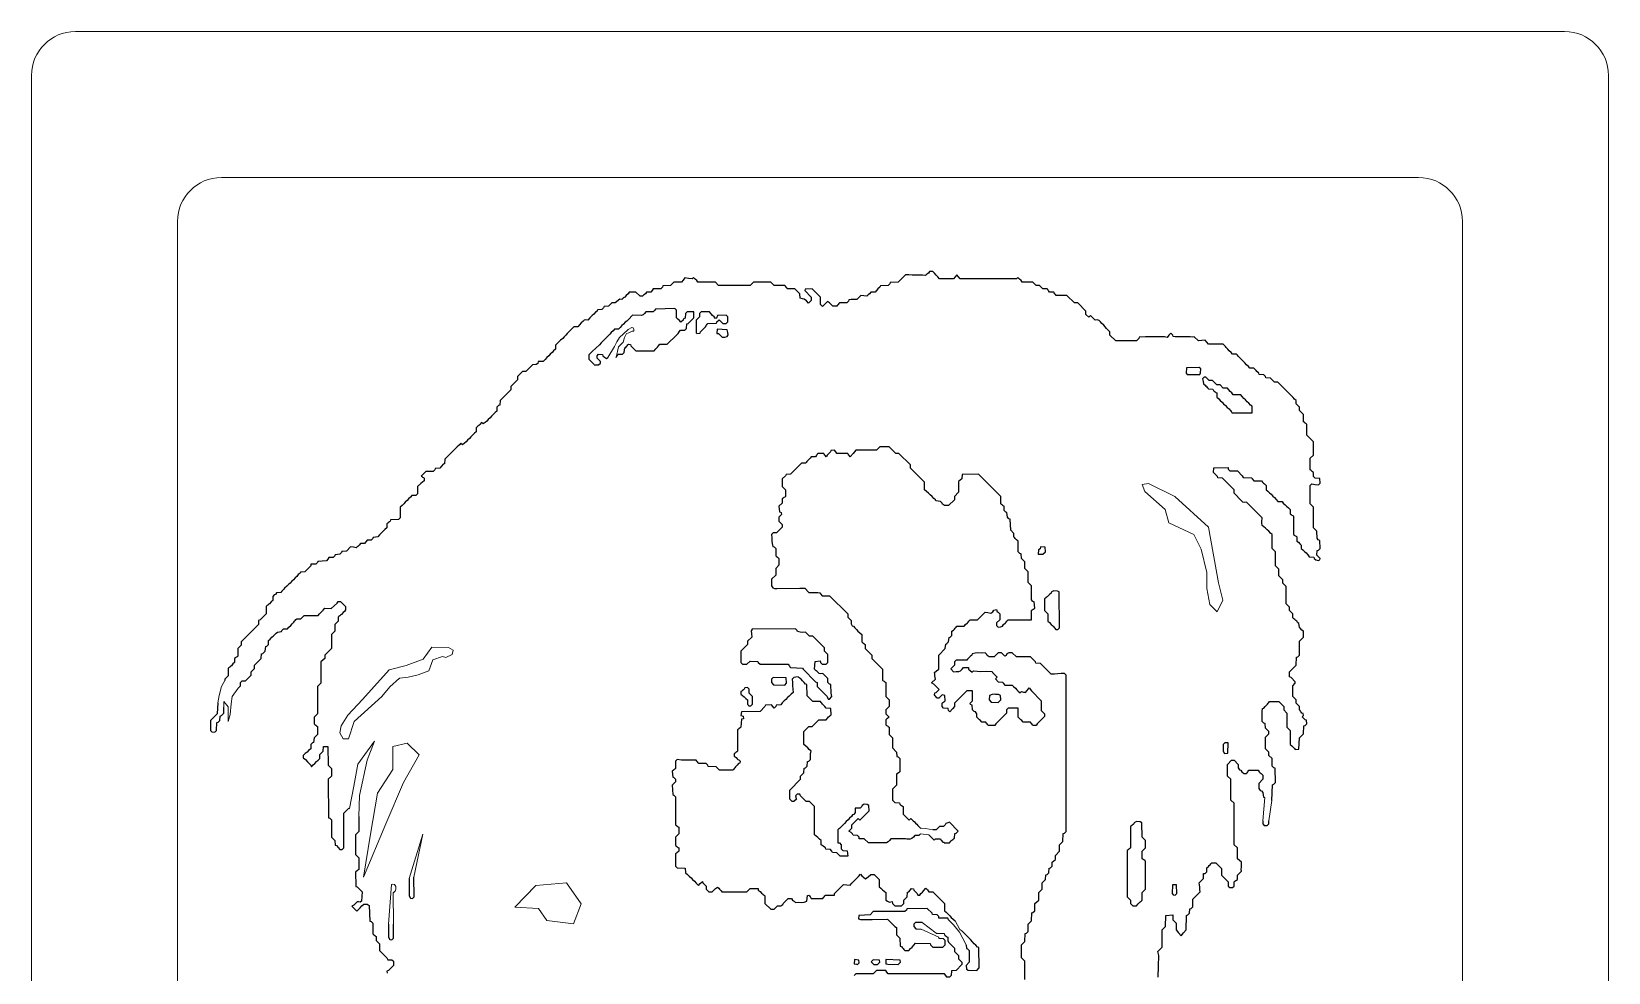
# Model space of a CAD drawing. Header units: inches. Extents: x 89 to 695, y 92 to 413.
# Drawn here: x 88.8 to 358.8, y 246 to 407.1 of the extents above; entities that cross this region are included whole.
import ezdxf

# ---------------------------------------------------------------- set-up
doc = ezdxf.new("R2010")
doc.units = ezdxf.units.IN
doc.header["$MEASUREMENT"] = 0
doc.layers.get('0').update_dxf_attribs({"linetype": 'CONTINUOUS'})

msp = doc.modelspace()

# ---------------------------------------------------------------- linework, layer by layer
at = {"linetype": 'Continuous', "lineweight": 0}
msp.add_line((96.31, 407.09), (351.31, 407.09), dxfattribs=at)
at = {"color": 0, "linetype": 'Continuous', "lineweight": 0}
for p, q in [((88.81, 382.09), (88.81, 399.59)), ((358.81, 99.56), (358.81, 399.59)), ((88.81, 382.09), (88.81, 99.56)), ((121.31, 382.09), (326.31, 382.09)), ((121.31, 382.09), (326.31, 382.09)), ((121.31, 382.09), (121.31, 382.09)), ((113.81, 180.17), (113.81, 374.59)), ((333.81, 374.59), (333.81, 164.41)), ((190.95, 356.08), (191.61, 356.41)), ((191.61, 356.41), (191.83, 356.37)), ((188.64, 353.17), (189.04, 353.94)), ((189.04, 353.94), (189.5, 354.7)), ((190.09, 353.89), (189.31, 353.13)), ((189.5, 354.7), (190.17, 355.34)), ((190.31, 354.7), (190.09, 353.89)), ((190.17, 355.34), (190.95, 356.08)), ((190.68, 355.36), (190.31, 354.7)), ((191.08, 355.48), (190.68, 355.36)), ((191.64, 355.8), (191.08, 355.48)), ((191.93, 355.81), (191.64, 355.8)), ((191.83, 356.37), (191.96, 356.08)), ((191.96, 356.08), (191.93, 355.81)), ((202.7, 355.39), (202.63, 355.47)), ((187.47, 351.29), (188.64, 353.17)), ((188.89, 351.29), (189.31, 353.13)), ((185.13, 350.01), (185.11, 350.11)), ((294.35, 341.8), (294.32, 341.89)), ((278.98, 329.52), (280.04, 329.72)), ((279.4, 328.32), (278.98, 329.52)), ((280.04, 329.72), (284.55, 327.47)), ((282.89, 325.25), (279.4, 328.32)), ((284.55, 327.47), (290.31, 322.22)), ((283.55, 322.97), (282.89, 325.25)), ((287.8, 320.96), (283.55, 322.97)), ((290.31, 322.22), (292.06, 312.71)), ((289.05, 318.46), (287.8, 320.96)), ((290.06, 314.46), (289.05, 318.46)), ((290.06, 311.71), (290.06, 314.46)), ((290.56, 308.96), (290.06, 311.71)), ((292.06, 312.71), (292.81, 309.71)), ((291.81, 307.7), (290.56, 308.96)), ((292.81, 309.71), (291.81, 307.7)), ((264.18, 304.68), (264.15, 304.77)), ((155.87, 299.59), (157.36, 301.67)), ((157.36, 301.67), (160.19, 301.59)), ((159.19, 300.09), (157.53, 299.51)), ((159.77, 299.93), (159.19, 300.09)), ((160.85, 300.42), (159.77, 299.93)), ((160.19, 301.59), (161.02, 301.17)), ((161.02, 301.17), (160.85, 300.42)), ((145.48, 292.71), (150.05, 297.77)), ((150.05, 297.77), (152.96, 298.51)), ((152.96, 298.51), (155.87, 299.59)), ((156.86, 297.6), (155.03, 296.94)), ((157.53, 299.51), (156.86, 297.6)), ((120.93, 293.42), (121.35, 294.92)), ((121.35, 294.92), (121.88, 295.98)), ((123.14, 293.23), (124.17, 294.65)), ((150.13, 294.86), (148.8, 293.2)), ((151.8, 296.36), (150.13, 294.86)), ((153.29, 296.52), (151.8, 296.36)), ((155.03, 296.94), (153.29, 296.52)), ((120.68, 292.15), (120.93, 293.42)), ((121.74, 291.41), (121.74, 292.38)), ((121.74, 292.38), (122.5, 291.45)), ((122.82, 290.12), (122.99, 291.96)), ((122.99, 291.96), (123.14, 293.23)), ((142.99, 290.05), (145.48, 292.71)), ((144.07, 288.97), (148.8, 293.2)), ((211.62, 291.65), (211.41, 291.94)), ((225.22, 292.79), (225.18, 292.86)), ((122.5, 291.45), (122.46, 288.93)), ((122.46, 288.93), (122.82, 290.12)), ((141.83, 288.22), (142.99, 290.05)), ((144.07, 288.97), (143.07, 285.98)), ((141.58, 286.98), (141.83, 288.22)), ((142.16, 285.98), (141.58, 286.98)), ((143.07, 285.98), (142.16, 285.98)), ((147.54, 285.58), (144.67, 281.63)), ((146.26, 282.32), (147.54, 285.58)), ((153.14, 285.25), (150.66, 284.67)), ((150.66, 284.67), (150.66, 280.73)), ((155.18, 283.21), (153.14, 285.25)), ((144.67, 281.63), (143.98, 277.87)), ((144.97, 276.29), (146.26, 282.32)), ((152.49, 278.49), (155.18, 283.21)), ((150.66, 280.73), (148.03, 276.65)), ((149.49, 271.4), (152.49, 278.49)), ((143.98, 277.87), (143.28, 274.07)), ((144.83, 272.67), (144.97, 276.29)), ((148.03, 276.65), (146.86, 269.65)), ((299.95, 275.93), (299.66, 271.96)), ((301.15, 275.43), (300.65, 271.96)), ((145.64, 262.3), (149.49, 271.4)), ((146.86, 269.65), (145.64, 262.3)), ((155.8, 269.64), (153.47, 262.05)), ((154.25, 262.26), (155.8, 269.64)), ((245.05, 268.28), (245.05, 268.14)), ((149.93, 254.26), (150.44, 261.01)), ((150.44, 261.01), (150.64, 261.11)), ((150.64, 261.11), (150.94, 261.04)), ((150.87, 259.69), (150.71, 259.66)), ((150.71, 259.66), (150.78, 254.22)), ((150.97, 259.82), (150.87, 259.69)), ((150.94, 261.04), (151.2, 260.68)), ((151.13, 259.92), (150.97, 259.82)), ((151.2, 260.32), (151.13, 259.92)), ((151.2, 260.68), (151.2, 260.32)), ((277.35, 257.37), (277.33, 257.46)), ((241.3, 254.54), (243.71, 252.7)), ((246.68, 254.11), (247.7, 252.86)), ((246.97, 254.82), (247.75, 253.33)), ((241.16, 253.41), (244.13, 251.99)), ((247.7, 252.86), (248.81, 250.71)), ((247.75, 253.33), (248.1, 253.12)), ((248.1, 253.12), (249.59, 251.64))]:
    msp.add_line(p, q, dxfattribs=at)
at = {"lineweight": 0}
for p, q in [((241.07, 270.67), (241.87, 270.63)), ((241.87, 270.63), (243.14, 270.4)), ((241.03, 269.71), (242.46, 269.52)), ((171.54, 257.14), (175.14, 260.86)), ((175.14, 260.86), (180.42, 261.34)), ((180.42, 261.34), (182.94, 257.74)), ((175.62, 256.9), (171.54, 257.14)), ((177.06, 254.87), (175.62, 256.9)), ((182.94, 257.74), (181.62, 254.27)), ((181.62, 254.27), (177.06, 254.87))]:
    msp.add_line(p, q, dxfattribs=at)
at = {"color": 0, "linetype": 'Continuous', "ltscale": 2, "flags": 128}
for points in [[(217.79, 363.61), (215.94, 363.61), (215.38, 364.18), (212.4, 364.18), (211.84, 363.61), (206.45, 363.61), (205.89, 364.18), (202.91, 364.18), (202.7, 364.46), (202.45, 364.68), (202.13, 364.96), (201.92, 364.75), (201.28, 364.82), (200.65, 364.89), (200.36, 364.53), (200.08, 364.18), (198.8, 364.18), (198.24, 363.61), (196.89, 363.54), (196.82, 363.33), (196.54, 363.05), (195.26, 363.05), (195.05, 362.76), (194.84, 362.48), (194.13, 362.48), (193.92, 362.2), (193.67, 361.98), (193.42, 361.77), (193, 361.77), (192.29, 362.48), (191.15, 362.48), (190.94, 362.2), (190.62, 361.91), (190.39, 361.63)], [(238.47, 365.45), (237.19, 364.18), (235.85, 364.11), (235.78, 363.9), (235.49, 363.61), (234.15, 363.54), (234.08, 363.33), (233.72, 363.05), (233.47, 362.76), (233.23, 362.48), (232.52, 362.48), (232.31, 362.2), (232.06, 361.98), (231.81, 361.77), (231.31, 361.84), (230.82, 361.91), (230.11, 361.21)], [(262.69, 363.05), (261.98, 363.05), (261.42, 363.61), (260.85, 363.61), (260.28, 364.18), (258.44, 364.18), (258.23, 364.46), (257.98, 364.68), (257.66, 364.96), (257.45, 364.75), (247.82, 364.75), (247.53, 365.1), (247.25, 365.45), (246.97, 365.1), (246.68, 364.75), (244.27, 364.75), (243.99, 365.1), (243.71, 365.35), (243.42, 365.69), (243.14, 366.02), (242.57, 366.02), (242.36, 365.74), (242.11, 365.53), (241.87, 365.31), (241.37, 365.38), (240.77, 365.35)], [(226.71, 360.07), (226, 360.07), (225.43, 360.64), (225.08, 360.85), (224.23, 360), (223.88, 360.36), (223.88, 361.63), (222.46, 363.05), (221.26, 362.98), (221.19, 362.76), (222.32, 361.63), (222.32, 361.06), (221.82, 360.57), (221.5, 360.96), (221.11, 361.28), (220.8, 361.31), (220.41, 361.42), (220.34, 362.2), (219.49, 363.05), (218.21, 363.05)], [(263.82, 362.48), (263.11, 362.48)], [(279.55, 354.83), (278.48, 354.76), (278.41, 354.55), (277.99, 354.12), (274.45, 354.12), (273.46, 355.11), (273.46, 355.68), (272.89, 356.25), (272.61, 356.53), (272.39, 356.81), (272.07, 357.1), (271.84, 357.38), (271.59, 357.59), (271.26, 357.73), (270.91, 357.66), (270.13, 358.44), (269.84, 358.16), (269.35, 358.66), (269.35, 359.22), (267.93, 360.64), (267.36, 360.64), (266.09, 361.91)], [(189.88, 361.21), (189.53, 361.28), (188.75, 360.64), (188.18, 360.64), (187.61, 360.07), (186.83, 360), (186.76, 359.79), (186.48, 359.51), (185.7, 359.43), (185.63, 359.22), (185.35, 359.01), (185.06, 358.69), (184.78, 358.46), (184.43, 358.06), (184.07, 357.66), (183.72, 357.73), (183.43, 357.66), (183.22, 357.45), (182.94, 357.2), (182.65, 356.87), (182.37, 356.53), (181.66, 356.53)], [(191.01, 353.56), (191.37, 353.48), (191.44, 353.27), (192.29, 352.42), (195.4, 352.42), (195.69, 352.78), (195.97, 353.02), (196.18, 353.29), (196.4, 353.56), (197.67, 353.56), (199.23, 355.11), (199.51, 355.4), (199.72, 355.68), (199.94, 355.96), (200.65, 355.96), (200.93, 356.25), (201, 357.03), (201.21, 357.1), (202.2, 358.09), (202.2, 359.08), (201.07, 359.08), (200.79, 358.8), (200.72, 358.02), (200.43, 357.88), (200.36, 357.66), (200.01, 357.31), (199.76, 357.63), (199.49, 357.86), (199.23, 358.09), (199.23, 359.36), (198.95, 359.65), (195.62, 359.58), (195.55, 359.36), (195.26, 359.08), (193.99, 359.08), (193.77, 358.8), (193.53, 358.58), (193.21, 358.44), (191.72, 358.51), (191.01, 357.81), (190.73, 357.52), (190.45, 357.31), (190.16, 356.99), (189.88, 356.76), (189.6, 356.43), (189.31, 356.11), (188.6, 356.11), (188.39, 355.82), (188.07, 355.54), (187.84, 355.26), (187.52, 354.97), (187.28, 354.69), (186.95, 354.41), (186.64, 354.05), (186.35, 353.8), (186.06, 353.47), (185.42, 352.87), (184.78, 352.28), (184.5, 352), (184.21, 351.71), (184.21, 351.01), (185.11, 350.11)], [(229.12, 361.21), (228.76, 361.13), (228.69, 360.92), (228.41, 360.64), (227.13, 360.64)], [(204.61, 357.1), (206.1, 357.17), (206.17, 357.38), (206.52, 357.73), (207.16, 357.1), (207.73, 357.1), (208.01, 357.38), (208.01, 358.23), (207.73, 358.51), (206.24, 358.44), (206.1, 358.02), (205.89, 357.95), (205.67, 358.23), (205.43, 358.44), (205.16, 358.76), (204.89, 359.08), (203.48, 359.08), (203.19, 358.8), (203.19, 358.23), (202.63, 357.66)], [(202.7, 355.39), (203.27, 355.47), (203.34, 355.68), (203.9, 356.25), (204.19, 356.53)], [(180.53, 355.4), (180.32, 355.11), (180, 354.83), (179.77, 354.55), (179.4, 354.26), (178.55, 353.41), (178.55, 352.71), (178.19, 352.42), (177.94, 352.14), (177.61, 351.86), (177.37, 351.57), (177.04, 351.29), (176.73, 350.94), (176.42, 350.58), (175.57, 350.58), (175.5, 350.23), (175.22, 350.09), (174.58, 350.01), (173.45, 348.88), (172.88, 348.88), (172.03, 348.03), (172.03, 347.46), (170.9, 346.33), (170.9, 345.76), (169.06, 343.92), (168.99, 343.14), (168.77, 343.07), (168.49, 342.79), (168.49, 342.08), (168.21, 341.87), (167.92, 341.55), (167.57, 341.25), (167.32, 340.96), (166.98, 340.67), (166.75, 340.38), (166.48, 340.17), (166.15, 339.89), (165.87, 340.17), (165.55, 339.78)], [(284.65, 354.83), (284.29, 354.9), (284.22, 355.11), (283.87, 355.47), (283.55, 355.08), (283.23, 354.69), (282.81, 354.83)], [(292.86, 353.56), (290.31, 353.56), (290.03, 353.91), (289.75, 354.26), (289.18, 354.19), (288.61, 354.12), (287.9, 354.83), (287.62, 354.76), (287.2, 354.83)], [(185.13, 350.01), (185.91, 350.01), (186.2, 350.3), (186.2, 350.58), (185.63, 351.15), (185.63, 351.57), (185.91, 351.86), (186.55, 351.79), (186.62, 351.57), (186.9, 351.36), (187.26, 351.08), (187.47, 351.29)], [(189.31, 351.86), (190.02, 351.86), (190.3, 352.14), (190.38, 352.92), (190.59, 352.99)], [(295.13, 351.86), (294.42, 351.86), (294.21, 352.14), (293.89, 352.42), (293.66, 352.71), (293.33, 352.99)], [(298.1, 349.45), (297.4, 349.45), (297.18, 349.73), (296.86, 350.01), (296.56, 350.37), (296.27, 350.62), (295.98, 350.95), (295.7, 351.19)], [(303.34, 345.91), (302.21, 347.04), (301.65, 347.04), (300.94, 347.75), (300.16, 347.82), (300.09, 348.03), (299.8, 348.31), (299.02, 348.39), (298.95, 348.6), (298.6, 348.88)], [(294.35, 341.8), (297.82, 341.8), (297.82, 342.93), (297.54, 343.14), (297.25, 343.46), (296.97, 343.69), (296.69, 344.02), (296.4, 344.26), (296.12, 344.59), (295.84, 344.91), (294.56, 344.91), (294.35, 345.2), (294.03, 345.48), (293.8, 345.76), (293.57, 346.05), (292.86, 346.05), (292.3, 346.61), (291.73, 346.61), (291.02, 347.32), (290.45, 347.32), (289.89, 347.89), (289.6, 347.89), (289.32, 347.61), (289.39, 347.18), (289.46, 346.76), (289.75, 346.54)], [(290.31, 345.91), (291.09, 345.84), (291.16, 345.62)], [(291.73, 345.2), (291.73, 344.49), (292.08, 344.21), (292.33, 343.92), (292.67, 343.64), (292.91, 343.36), (293.24, 343.07), (293.55, 342.72), (293.84, 342.47)], [(306.6, 340.24), (306.6, 341.52), (305.89, 342.22), (305.89, 342.79), (305.33, 343.36), (305.33, 343.92)], [(164.95, 339.25), (164.95, 338.54), (164.66, 338.33), (164.38, 338.01), (164.03, 337.71), (163.78, 337.42), (163.44, 337.13), (163.2, 336.84), (162.94, 336.63), (162.61, 336.34), (162.33, 336.63), (162.08, 336.31), (161.69, 335.99), (159.57, 333.87), (159.49, 333.09), (159.28, 333.02), (159, 332.66), (158.72, 332.31), (157.94, 332.24), (157.87, 332.02), (157.58, 331.74), (156.31, 331.74), (155.53, 330.96)], [(307.74, 332.02), (307.74, 334.01), (308.3, 334.57), (308.3, 336.84), (307.17, 337.97), (307.17, 339.82)], [(224.44, 334.86), (223.45, 334.86)], [(228.55, 334.86), (226.71, 334.86), (226.5, 335.14), (226.28, 335.42), (225.65, 335.35), (225.58, 335.14), (225.01, 334.57), (224.87, 334.29)], [(254.76, 326.22), (254.76, 327.49), (250.93, 331.32), (248.17, 331.25), (248.1, 330.47), (247.82, 330.25), (247.53, 330.04), (247.53, 328.2), (246.82, 327.49), (246.82, 326.92), (245.83, 325.93), (245.12, 325.93), (244.77, 326.15), (244.7, 326.36), (244.42, 326.64), (243.64, 326.71), (243.57, 326.92), (243.28, 327.14), (243, 327.46), (242.65, 327.76), (242.4, 328.05), (242.06, 328.34), (241.73, 328.62), (241.73, 329.9), (239.32, 332.31), (239.32, 332.87), (237.33, 334.86), (236.77, 334.86), (235.63, 335.99), (234.08, 335.99), (233.51, 335.42), (229.97, 335.42), (229.47, 334.86), (228.98, 334.29)], [(221.33, 333.16), (220.62, 333.16), (218.78, 331.32), (218, 331.25), (217.93, 331.03), (217.36, 330.47), (217.36, 329.19), (217.93, 328.62), (217.93, 327.49)], [(223.03, 334.29), (222.32, 334.29), (222.11, 334.01), (221.79, 333.72)], [(299.52, 323.81), (296.83, 326.5), (296.47, 326.43), (296.19, 326.5), (295.98, 326.71), (294.7, 328.06), (294.7, 328.62), (292.72, 330.61), (291.94, 330.68), (291.87, 330.89), (291.16, 331.6), (291.23, 332.38), (293.71, 332.45), (293.71, 332.17), (294, 331.88), (295.27, 331.88), (296.12, 331.03), (296.26, 330.75), (297.75, 330.68), (297.82, 330.47), (298.1, 330.18), (299.38, 330.18), (299.59, 329.9)], [(156.02, 330.61), (156.02, 330.18), (155.46, 329.69), (154.89, 329.19), (154.89, 327.92), (154.61, 327.63), (153.9, 327.63), (153.69, 327.35), (153.37, 327.07), (153.14, 326.78), (152.81, 326.5), (152.58, 326.22), (152.25, 325.93), (151.92, 325.65), (151.92, 323.81), (151.63, 323.52), (150.29, 323.45), (150.22, 323.24)], [(305.47, 320.55), (305.47, 319.84), (305.75, 319.63), (305.97, 319.38), (306.18, 319.13), (306.18, 318.57), (306.46, 318.35), (306.74, 318.04), (307.03, 317.81), (307.31, 317.48), (307.59, 317.15), (308.37, 317.08), (308.44, 316.87), (308.73, 316.65), (309.08, 316.51), (309.37, 316.65), (309.44, 316.87), (308.87, 317.43), (308.94, 318.21), (309.15, 318.28), (309.44, 318.57), (309.37, 319.91), (309.08, 320.05), (308.94, 320.34), (308.87, 321.54), (308.3, 322.11), (308.3, 325.65), (307.74, 326.22), (307.74, 329.33), (308.02, 329.62), (308.59, 329.55), (309.15, 329.47), (309.44, 329.76), (309.37, 330.54), (308.59, 330.61), (308.3, 330.89), (308.3, 331.6)], [(217.36, 327.07), (217.36, 326.36), (216.79, 325.79), (216.86, 324.87), (217.15, 324.73), (217.22, 324.37), (216.79, 323.95), (216.79, 323.24), (217.36, 322.68), (217.36, 322.25), (216.37, 321.26), (215.8, 321.26), (215.52, 320.98), (215.59, 320.41), (215.55, 319.84), (215.61, 319.42), (215.73, 318.92), (215.94, 318.85), (216.23, 318.57), (216.23, 317.29)], [(300.23, 329.33), (300.23, 328.62), (300.51, 328.41), (300.8, 328.09), (301.08, 327.86), (301.36, 327.54), (301.65, 327.3), (301.93, 326.97), (302.21, 326.64), (302.92, 326.64), (303.13, 326.36), (303.45, 326.07), (303.68, 325.79), (304.01, 325.51), (304.34, 325.22), (304.34, 324.52)], [(257.02, 320.55), (257.02, 321.12), (256.46, 321.68), (256.39, 323.6), (256.17, 323.67), (255.89, 323.95), (255.82, 324.73), (255.61, 324.8), (255.32, 325.08), (255.32, 325.79)], [(304.9, 324.09), (304.9, 320.98)], [(149.65, 322.82), (149.65, 322.11), (149.3, 321.83), (148.98, 321.47), (148.68, 321.22), (148.38, 320.89), (148.09, 320.55), (147.31, 320.48), (147.24, 320.27), (146.96, 319.98), (146.25, 319.98), (146.04, 319.7), (145.82, 319.42), (145.12, 319.42), (144.9, 319.13)], [(304.76, 306.67), (304.76, 307.38), (304.19, 307.94), (304.19, 308.51), (303.63, 309.08), (303.63, 312.05), (303.06, 312.62), (303.06, 313.18), (302.35, 313.89), (302.35, 315.03), (301.79, 315.59), (301.79, 318), (301.22, 318.57), (301.22, 320.98), (300.94, 321.19), (300.65, 321.51), (300.37, 321.74), (300.09, 322.06), (299.8, 322.3), (299.52, 322.53), (299.45, 322.96)], [(144.41, 318.71), (143.91, 318.78), (143.42, 318.85), (142.71, 318.14), (141.93, 318.07), (141.86, 317.86), (141.57, 317.58), (140.8, 317.5), (140.73, 317.29), (140.44, 317.01), (139.73, 317.01), (139.52, 316.73), (139.31, 316.44), (137.82, 316.37), (137.75, 316.16), (137.47, 315.88), (136.62, 315.88), (136.62, 315.59), (135.63, 314.6), (134.85, 314.53), (134.78, 314.32), (134.49, 314.1), (134.21, 313.79), (133.93, 313.56), (133.64, 313.23), (133.36, 312.99), (133.08, 312.66), (132.79, 312.43), (132.51, 312.1), (132.15, 311.79)], [(260.57, 308.37), (260.49, 309.43), (260.28, 309.5), (260, 309.78), (260, 312.19), (259.43, 312.76), (259.43, 314.6), (258.87, 315.17), (258.87, 316.3), (258.3, 316.87), (258.23, 317.65), (258.02, 317.72), (257.73, 318), (257.73, 319.84), (257.45, 320.05)], [(216.79, 316.87), (216.79, 315.73), (216.23, 315.17), (216.23, 314.03), (215.52, 313.33), (215.52, 312.19), (215.73, 311.84), (216.01, 311.7), (216.44, 311.7), (220.34, 311.77)], [(131.52, 311.06), (130.74, 310.99), (130.6, 310.71), (130.38, 310.63), (130.1, 310.35), (130.1, 309.64), (129.82, 309.43), (129.53, 309.11)], [(221.19, 311.77), (221.89, 311.06)], [(223.45, 311.06), (223.81, 310.99), (223.88, 310.78), (224.16, 310.49), (225.43, 310.49), (228.55, 307.38), (228.55, 306.81), (229.12, 306.24), (229.12, 305.68), (229.33, 305.32), (229.54, 305.25), (229.76, 304.97), (230.07, 304.68), (230.3, 304.4), (230.63, 304.12), (230.96, 303.83), (230.96, 302.56)], [(264.18, 304.68), (264.53, 304.68), (264.81, 304.97), (264.74, 311.13), (264.46, 311.27), (263.82, 311.34), (263.47, 311.13), (263.4, 310.92), (263.11, 310.71), (262.83, 310.39)], [(128.97, 308.65), (128.97, 307.38), (127.98, 306.38), (127.69, 306.24), (127.69, 305.53), (124.72, 302.56), (124.72, 301.99), (124.15, 301.43), (124.15, 300.15)], [(134.21, 306.53), (134.92, 306.53), (135.48, 307.09), (137.89, 307.09), (138.1, 307.38), (138.42, 307.66), (138.72, 308.01), (139.03, 308.37), (140.09, 308.3), (141.15, 309.22), (141.29, 309.5), (141.72, 309.5), (142.57, 308.65), (142.57, 308.08), (142.42, 307.8), (142.14, 307.59), (141.86, 307.27)], [(249.52, 306.38), (250.79, 306.38), (252.07, 307.66), (252.56, 307.59), (253.06, 307.52), (253.41, 307.73), (253.55, 308.01), (254.02, 308.11), (254.12, 307.73), (254.33, 307.66), (254.62, 307.38), (254.62, 306.38), (254.05, 305.82), (254.05, 305.39), (254.33, 305.11), (254.69, 305.18), (255.04, 305.25), (255.25, 305.53), (255.57, 305.82)], [(256.03, 306.38), (260, 306.38), (260, 307.94)], [(262.27, 309.93), (262.27, 307.94), (262.83, 307.38), (262.83, 306.1), (263.11, 305.89), (263.4, 305.57), (263.68, 305.34)], [(124.17, 294.65), (124.58, 295.05), (124.58, 295.62), (124.86, 295.9), (125.43, 295.9), (126.42, 296.89), (126.42, 297.46), (126.98, 298.03), (126.98, 298.59), (128.12, 299.73), (128.19, 300.51), (128.4, 300.58), (128.83, 301), (128.9, 301.78), (129.11, 301.85), (129.39, 302.14), (129.39, 302.84), (129.68, 303.06), (129.96, 303.37), (130.24, 303.6), (130.46, 303.86), (130.7, 304.06), (130.95, 304.26), (131.59, 304.33), (131.66, 304.54), (131.94, 304.83), (132.65, 304.83), (132.86, 305.11), (133.18, 305.39), (133.41, 305.68), (133.74, 305.96)], [(141.29, 306.81), (141.29, 306.1), (140.73, 305.53), (140.73, 304.4), (140.16, 303.83), (140.16, 301.43), (139.03, 300.29), (139.03, 299.73), (138.67, 299.44), (138.32, 299.16), (138.32, 295.48), (137.75, 294.91), (137.75, 290.24), (137.18, 289.67), (137.18, 288.54)], [(247.25, 305.25), (248.52, 305.25), (248.74, 305.53), (249.06, 305.82)], [(305.89, 290.94), (305.89, 291.51), (305.33, 292.08), (305.33, 292.64), (304.76, 293.21), (304.76, 295.05), (305.19, 295.48), (305.19, 295.76), (304.48, 296.47), (304.19, 296.61), (304.19, 297.46), (305.33, 298.59), (305.4, 299.94), (305.61, 300.01), (305.89, 300.29), (305.89, 302.7), (306.6, 303.41), (306.6, 304.4), (306.32, 304.61), (306.11, 304.86), (305.89, 305.11), (305.82, 305.75), (305.54, 305.89), (305.47, 306.1)], [(222.88, 297.89), (222.96, 299.23), (223.86, 299.31), (223.88, 299.02), (224.16, 298.74), (224.87, 298.74), (225.15, 299.02), (225.15, 300.44), (224.58, 301), (224.58, 301.57), (222.6, 303.55), (222.04, 303.55), (221.33, 304.26), (220.83, 304.19), (220.44, 304.22), (219.98, 304.33), (219.91, 304.54), (219.63, 304.83), (212.19, 304.76), (212.05, 304.47), (212.08, 303.94), (212.12, 303.41), (211.41, 302.7), (211.41, 302.14), (210.28, 301), (210.28, 299.02), (210.56, 298.74), (211.27, 298.74), (211.84, 299.3), (213.18, 299.23), (213.25, 299.02), (213.54, 298.74), (218.35, 298.74)], [(243.42, 297.32), (243.78, 297.6), (244.13, 297.89), (244.13, 300.29), (245.27, 301.43), (245.34, 302.21), (245.55, 302.28), (245.83, 302.56), (245.9, 303.34), (246.12, 303.41), (246.4, 303.69), (246.4, 304.4), (246.68, 304.61)], [(123.58, 299.73), (123.58, 299.02), (123.3, 298.81), (123.02, 298.49)], [(231.53, 302.14), (231.53, 301.43), (232.66, 300.29), (232.66, 299.73), (234.5, 297.89), (234.5, 296.04)], [(263.4, 297.04), (261.56, 298.88), (260.78, 298.95), (260.71, 299.16), (259.86, 300.01), (257.45, 300.01), (256.74, 300.72), (256.17, 300.72), (255.82, 300.51), (255.68, 300.22), (255.47, 300.15), (254.9, 300.72), (254.33, 300.72), (253.62, 300.01), (252.77, 300.01), (252.42, 300.22), (252.35, 300.44), (252.07, 300.72), (251.43, 300.65), (250.83, 300.68), (250.38, 300.63), (249.87, 300.51), (249.8, 300.29), (249.52, 300.08)], [(122.45, 298.03), (122.45, 296.75), (121.88, 296.19), (121.88, 295.98)], [(218.78, 298.17), (220.83, 298.1), (220.9, 297.89), (223.03, 295.76), (223.31, 295.62), (223.31, 294.91), (225.01, 293.21), (225.18, 292.86)], [(225.22, 292.79), (225.43, 292.79), (225.86, 293.21), (225.72, 293.78), (225.65, 295.26), (225.43, 295.34), (225.15, 295.62), (225.15, 296.33), (224.3, 297.18), (223.95, 297.11), (223.66, 297.18), (223.45, 297.39)], [(248.95, 299.44), (247.11, 299.44), (246.82, 299.16), (246.82, 298.59), (246.19, 297.96), (246.68, 297.46), (247.11, 297.53), (247.6, 297.53), (247.89, 297.6), (248.13, 297.89), (248.38, 298.17), (249.23, 298.17), (249.23, 297.89), (249.52, 297.67), (249.87, 297.39), (250.08, 297.6), (251.36, 297.53), (252.28, 297.57), (253.27, 297.53), (253.34, 297.32), (254.12, 296.54), (253.84, 296.26), (254.33, 295.76), (255.11, 295.69), (255.18, 295.48), (255.47, 295.19), (256.74, 295.19), (256.95, 294.91), (257.27, 294.63), (257.5, 294.34), (257.76, 294.13), (258.09, 293.85), (258.3, 294.06)], [(258.87, 244.76), (258.87, 247.88), (258.3, 248.45), (258.3, 250.71), (258.87, 251.28), (258.94, 252.63), (259.15, 252.7), (259.43, 252.98), (259.43, 254.26), (260, 254.82), (260.07, 256.17), (260.28, 256.24), (260.57, 256.52), (260.57, 257.8), (260.92, 258.08), (261.27, 258.36), (261.27, 259.64), (261.84, 260.21), (261.84, 261.34), (262.41, 261.91), (262.48, 262.68), (262.69, 262.75), (262.97, 263.04), (263.04, 263.82), (263.26, 263.89), (263.54, 264.17), (263.54, 264.88), (263.82, 265.09), (264.11, 265.3), (264.11, 266.01), (264.81, 266.72), (264.81, 267.85), (265.38, 268.42), (265.45, 269.77), (265.66, 269.84), (265.95, 270.12), (265.95, 296.89), (265.66, 297.18)], [(211.62, 291.65), (211.98, 291.65), (212.26, 291.94), (212.26, 293.21), (211.69, 293.78), (211.69, 294.49), (211.41, 294.77), (210.92, 294.7), (210.84, 294.49)], [(220.05, 296.61), (219.7, 296.54), (219.34, 296.47), (219.06, 296.19)], [(223.88, 292.36), (222.6, 292.36), (221.61, 293.35), (221.54, 295.26), (221.33, 295.34), (221.11, 295.62), (220.8, 295.9), (220.57, 296.19)], [(235.07, 295.62), (235.07, 293.21), (235.63, 292.64), (235.63, 291.51), (235.07, 290.94), (235.07, 290.24), (235.63, 289.67)], [(243.42, 293.49), (243.5, 293.85), (243.71, 293.92), (244.2, 294.41), (243.28, 295.34), (242.93, 295.55), (243.57, 296.19)], [(259.01, 293.92), (259.29, 294.27), (259.64, 294.7), (260, 294.2), (261.7, 292.5), (261.7, 290.8), (262.27, 290.24), (262.27, 289.81), (260.99, 288.54), (260.85, 288.25), (260.28, 288.25)], [(120.68, 292.15), (120.61, 290.24), (120.04, 289.67), (119.76, 289.39), (119.48, 289.1), (119.48, 287.4), (119.68, 287.17), (120.19, 287.12), (120.47, 287.4), (120.54, 288.75), (120.75, 288.82), (121.04, 289.1), (121.11, 289.88), (121.32, 289.95), (121.74, 290.38), (121.74, 291.41)], [(219.2, 293.92), (218.85, 293.64), (218.53, 293.28), (218.23, 293.03), (217.94, 292.7), (217.65, 292.46), (217.36, 292.13), (217.08, 291.79), (216.3, 291.72), (216.23, 291.51), (215.94, 291.23), (215.73, 291.51), (215.52, 291.79), (214.46, 291.72), (214.39, 291.51), (213.54, 290.66), (210.35, 290.59), (210.26, 289.98), (210.63, 289.88), (210.72, 289.42), (210.35, 289.32), (210.28, 287.97)], [(210.28, 294.06), (210.28, 293.64)], [(211.41, 292.64), (211.41, 291.94)], [(225.72, 290.09), (225.65, 291.16), (224.87, 291.23), (224.66, 291.51), (224.34, 291.79)], [(245.27, 292.5), (245.2, 293.42), (244.7, 293.49), (244.13, 292.93), (243.85, 292.93)], [(250.65, 289.67), (250.65, 290.24), (250.44, 290.59), (250.22, 290.66), (249.94, 290.94), (249.87, 291.72), (249.59, 291.87), (249.52, 292.08), (249.94, 292.5), (249.94, 294.2), (248.95, 294.2), (246.82, 292.08), (246.82, 291.51), (246.47, 291.09), (246.05, 290.59), (245.83, 290.8), (245.76, 291.16), (244.98, 291.23), (244.7, 291.51), (244.7, 292.08)], [(299.52, 290.66), (299.59, 291.16), (299.8, 291.23), (300.02, 291.51), (300.33, 291.79)], [(300.8, 292.36), (302.35, 292.36), (303.2, 291.51), (303.2, 290.94), (303.77, 290.38), (303.77, 287.97), (304.34, 287.4), (304.34, 284.99), (304.62, 284.78)], [(219.77, 275.65), (219.34, 275.22), (219.06, 275.22), (218.64, 275.65), (218.64, 277.2), (220.48, 279.05), (220.48, 279.61), (221.04, 280.18), (221.11, 280.96), (221.33, 281.03), (221.61, 281.31), (221.68, 282.09), (221.89, 282.16), (222.18, 282.44), (222.18, 283.44), (222.32, 283.86), (221.96, 284.14), (221.72, 284.43), (221.38, 284.71), (221.04, 284.99), (221.04, 287.26), (221.89, 288.11), (222.46, 288.11), (223.59, 289.24), (224.87, 289.24), (225.15, 289.6)], [(235.07, 289.24), (235.07, 288.39)], [(252.21, 288.82), (251.5, 288.82), (251.29, 289.1)], [(257.73, 289.67), (257.73, 291.23), (256.03, 291.23), (255.75, 290.94), (255.75, 290.38), (253.91, 288.54), (253.77, 288.25), (252.63, 288.25)], [(259.86, 288.82), (258.58, 288.82), (258.37, 289.1)], [(301.15, 275.43), (301.29, 278.12), (301.5, 278.2), (301.79, 278.48), (301.72, 280.96), (301.5, 281.03), (301.22, 281.31), (301.22, 282.59), (300.65, 283.15), (300.65, 283.72), (300.09, 284.29), (300.09, 286.27), (300.65, 286.84), (300.65, 287.26), (300.09, 287.83), (300.02, 288.61), (299.8, 288.68), (299.52, 288.96)], [(305.19, 284.14), (305.82, 284.22), (305.89, 286.13), (306.6, 286.84), (306.67, 288.18), (306.89, 288.25), (307.17, 288.54), (307.1, 289.17), (306.89, 289.24), (306.39, 289.74), (306.6, 289.95), (306.53, 290.31), (306.32, 290.38)], [(137.75, 288.11), (137.75, 286.69), (137.18, 286.13), (137.11, 285.35), (136.9, 285.28), (136.62, 284.99), (136.62, 284.29), (136.26, 284), (136.02, 283.72), (135.68, 283.44), (135.34, 283.15), (135.34, 282.73), (135.7, 282.44), (136.05, 282.02), (136.62, 281.45), (136.76, 281.17), (137.04, 281.52), (137.33, 281.77), (137.61, 282.11), (137.89, 282.35), (138.18, 282.59), (138.18, 283.29), (138.74, 283.86), (138.81, 284.64), (139.52, 284.64), (139.59, 281.45), (140.16, 280.89), (140.16, 279.61), (139.59, 279.05), (139.66, 272.46), (139.88, 272.39), (140.16, 272.1), (140.16, 269.13), (140.73, 268.56), (140.8, 267.78), (141.01, 267.71), (141.29, 267.36), (141.57, 267), (142, 267), (142.28, 267.29), (142.28, 273.24), (143.13, 274.09), (143.28, 274.07)], [(209.71, 287.54), (209.71, 283.86)], [(235.63, 287.97), (235.63, 286.69), (236.2, 286.13), (236.2, 284.43), (236.91, 283.72), (236.98, 282.94), (237.19, 282.87), (237.48, 282.59), (237.48, 280.32), (237.19, 280.11), (236.91, 279.9), (236.91, 278.05), (236.2, 277.35), (236.2, 275.5), (236.63, 275.08), (237.4, 275.01), (237.48, 274.8)], [(202.63, 282.3), (200.08, 282.3), (199.37, 282.44), (199.09, 282.16), (199.09, 280.89)], [(208.86, 280.6), (206.59, 280.6), (206.03, 281.17), (204.68, 281.24), (204.61, 281.45), (204.33, 281.74), (203.05, 281.74)], [(209.14, 283.44), (209.14, 283.01), (209.43, 282.8), (209.64, 282.55)], [(210.14, 282.16), (210.07, 281.81), (209.85, 281.74), (209.64, 281.45), (209.32, 281.17)], [(295.27, 261.91), (295.27, 262.61), (295.98, 263.32), (295.91, 263.6), (295.98, 264.03), (295.98, 264.88), (295.62, 265.16), (295.27, 265.45), (295.27, 267.29), (294.7, 267.85), (294.7, 274.94), (294.14, 275.5), (294.14, 279.05), (293.57, 279.61), (293.57, 281.6), (294.28, 282.3), (294.7, 282.3), (295.41, 281.6), (295.41, 281.03), (295.62, 280.67), (295.84, 280.6), (296.05, 280.32), (296.3, 280.11), (296.4, 280.04), (296.83, 280.04)], [(198.52, 280.46), (198.59, 279.4), (198.8, 279.33), (199.09, 279.05), (199.09, 278.62), (198.52, 278.05), (198.59, 276.42), (198.8, 276.35), (199.09, 276.07), (199.09, 271.25)], [(297.25, 280.6), (298.81, 280.6), (299.02, 280.32)], [(299.66, 279.75), (299.66, 279.05), (298.95, 278.34), (298.95, 277.49), (299.17, 277.13), (299.38, 277.06), (299.66, 276.78), (299.73, 276), (299.95, 275.93)], [(226.85, 270.4), (226.85, 268.14), (227.13, 268.14), (227.42, 267.85), (227.42, 267.15), (227.7, 266.86), (228.48, 266.79), (228.56, 265.87), (227.28, 265.87), (226.71, 266.44), (225.93, 266.51), (225.86, 266.72), (225.58, 267), (224.8, 267.08), (224.73, 267.29), (224.37, 267.57), (224.02, 267.85), (224.02, 268.56), (223.73, 268.78), (223.45, 269.09), (223.17, 269.32), (222.88, 269.55), (222.88, 274.37), (222.04, 275.22), (221.47, 275.22), (220.48, 276.21), (220.34, 276.5), (219.91, 276.5), (219.63, 276.21)], [(241.03, 269.71), (240.73, 269.41), (240.03, 269.41), (239.81, 269.13), (239.56, 268.92), (239.25, 268.78), (238.68, 268.78), (238.47, 268.85), (235.92, 268.85), (235.7, 268.56), (235.46, 268.35), (235.21, 268.14), (232.09, 268.14), (231.38, 268.85), (230.53, 268.85), (230.53, 269.13), (230.25, 269.41), (229.47, 269.48), (229.4, 269.7), (229.12, 269.91), (228.76, 270.19), (229.26, 270.69), (229.26, 271.25), (230.32, 272.32), (230.61, 272.03), (232.23, 273.66), (232.16, 274.58), (231.88, 274.72), (231.38, 274.8), (231.03, 274.58), (230.96, 274.37), (230.68, 274.09), (229.83, 274.09), (229.83, 273.38), (229.61, 273.02), (229.4, 272.95), (229.19, 272.67), (228.87, 272.39), (228.64, 272.1), (228.31, 271.82), (228.01, 271.47), (227.71, 271.22), (227.42, 270.88)], [(238.04, 274.37), (238.04, 273.1), (239.1, 272.03), (239.39, 272.32)], [(144.83, 272.67), (144.83, 270.12), (144.27, 269.55), (144.27, 266.15), (144.83, 265.59), (144.83, 263.6)], [(199.65, 270.83), (199.65, 269.7), (199.09, 269.13), (199.09, 267.71)], [(240.95, 270.76), (241.07, 270.67)], [(246.82, 268.99), (246.9, 269.77), (247.11, 269.84), (247.46, 270.19), (245.97, 271.68), (245.69, 271.61), (245.34, 271.47), (245.27, 271.25), (244.98, 270.97), (244.27, 270.97), (243.71, 270.4), (243.14, 270.4)], [(277, 270.97), (277, 267.29)], [(278.98, 265.45), (278.98, 266.72), (279.55, 267.29), (279.55, 268.56), (278.98, 269.13), (278.91, 271.61), (278.63, 271.75), (277.99, 271.82), (277.63, 271.61), (277.56, 271.4)], [(299.66, 271.96), (299.66, 271.4), (299.86, 271.16), (300.37, 271.11), (300.65, 271.4), (300.65, 271.96)], [(242.46, 269.52), (243.35, 268.63), (243.57, 268.85), (244.42, 268.85)], [(244.84, 268.28), (245.05, 268.28)], [(245.05, 268.14), (245.97, 268.14), (246.26, 268.49)], [(199.09, 266.3), (199.09, 264.17), (199.37, 263.89), (200.72, 263.82), (200.79, 263.04), (201.14, 262.75), (201.39, 262.47), (201.73, 262.19), (201.96, 261.91), (202.3, 261.62), (202.6, 261.27), (202.98, 260.84), (203.3, 261.23), (203.69, 261.55), (203.76, 261.34), (204.33, 260.77), (204.33, 260.21), (204.75, 259.78), (205.32, 259.78), (205.89, 260.35), (206.24, 260.56), (206.49, 260.38)], [(199.65, 267.29), (199.65, 266.72)], [(276.43, 266.86), (276.43, 258.93), (277, 258.36), (277, 257.8), (277.33, 257.46)], [(278.98, 258.36), (278.98, 259.64), (279.55, 260.21), (279.55, 265.02)], [(290.88, 264.74), (291.59, 264.74), (292.58, 263.75), (292.58, 262.61), (293.71, 261.48), (293.71, 260.77), (294, 260.49), (294.42, 260.49), (294.7, 260.77), (294.7, 261.48)], [(144.27, 263.18), (144.34, 260.7), (144.55, 260.63), (145.4, 259.78), (145.33, 258.15), (145.05, 258.01), (144.8, 258.04), (144.55, 258.08), (143.98, 257.51), (143.63, 257.3), (143.95, 257.05), (144.18, 256.79), (144.48, 256.45)], [(153.47, 262.05), (153.47, 259.07), (153.67, 258.69), (154.04, 258.65), (154.32, 258.93), (154.25, 262.26)], [(224.73, 259.21), (226.28, 259.21), (226.28, 259.5), (227.84, 261.06), (228.41, 260.98), (228.98, 260.91), (229.26, 261.27), (229.54, 261.52), (229.83, 261.85), (230.11, 262.09), (230.39, 262.42), (230.75, 262.83), (230.99, 262.51), (231.26, 262.28), (231.6, 261.98), (232.06, 262.37), (232.52, 262.75), (233.08, 262.75), (233.93, 261.91), (233.93, 260.63), (234.22, 260.42), (234.5, 260.1), (234.78, 259.87), (235.07, 259.64), (235.07, 258.36), (235.35, 258.15), (235.7, 258.01), (236.17, 258.1), (236.2, 257.8), (236.63, 257.37), (237.76, 257.37), (238.18, 257.8), (238.18, 258.36), (238.75, 258.93), (238.82, 259.71), (239.03, 259.78), (239.25, 260.06), (239.46, 260.35), (239.81, 260.28), (239.88, 260.06), (240.45, 259.5), (240.59, 259.21), (240.88, 259.21), (241.09, 259.5), (241.34, 259.71), (241.6, 260.03), (241.94, 260.42), (242.19, 260.1), (242.43, 259.78), (243.14, 259.78), (245.12, 257.8), (245.12, 256.52), (245.41, 256.31), (245.69, 255.99), (246.05, 255.69), (246.29, 255.4), (246.63, 255.11), (246.97, 254.82)], [(288.75, 261.34), (289.46, 262.05), (289.46, 262.9), (289.75, 262.9), (290.03, 263.18), (290.03, 263.89), (290.31, 264.1)], [(207.02, 259.78), (211.27, 259.78), (211.84, 260.35), (213.25, 260.35), (213.25, 260.06), (213.54, 259.85), (213.82, 259.53)], [(219.63, 257.94), (220.19, 258.01), (220.69, 257.97), (221.08, 258.03), (221.54, 258.15), (221.68, 259.14), (221.89, 259.21)], [(281.71, 245.19), (281.76, 247.03), (281.81, 248.87), (281.67, 249.58), (282.38, 250.29), (282.38, 253.26), (282.95, 253.83), (283.02, 255.74), (284.21, 255.82), (284.22, 254.96), (284.79, 254.4), (284.79, 253.26), (285.21, 252.77), (285.64, 252.27), (286.06, 252.77), (286.49, 253.26), (286.56, 255.74), (286.77, 255.81), (287.05, 256.1), (287.13, 256.88), (287.34, 256.95), (287.62, 257.23), (287.62, 258.51), (288.9, 259.78)], [(145.68, 257.66), (146.25, 257.66), (146.6, 257.44), (146.75, 254.75), (146.96, 254.68), (147.24, 254.4), (147.24, 252.56)], [(214.39, 259.07), (214.39, 257.8), (215.38, 256.81), (215.94, 256.81), (216.51, 257.37), (217.08, 257.37), (217.43, 257.58), (217.5, 257.8), (218.35, 258.65), (218.92, 258.65), (219.13, 258.36)], [(222.32, 258.65), (224.3, 258.65)], [(246.68, 254.11), (245.83, 254.96), (245.69, 255.25), (244.13, 255.25), (244.13, 255.53), (243.85, 255.81), (243.07, 255.88), (243, 256.1), (242.15, 256.95), (238.68, 256.88), (238.61, 256.66), (238.33, 256.38), (232.94, 256.38), (232.38, 255.81), (230.46, 255.74), (230.38, 255.13), (230.75, 255.03), (232.73, 255.03), (235.35, 255.11), (236.63, 253.83), (236.91, 253.69), (236.91, 252.41), (237.48, 251.85), (237.55, 250.5), (237.76, 250.43)], [(277.35, 257.37), (277.99, 257.37), (278.27, 257.73)], [(149.93, 254.26), (149.93, 251.99), (150.13, 251.6), (150.5, 251.56), (150.78, 251.85), (150.78, 254.22)], [(241.3, 254.54), (240.17, 254.54), (239.88, 254.26), (239.88, 253.83), (240.23, 253.45), (241.16, 253.41)], [(147.81, 252.13), (147.81, 251.42), (148.37, 250.86), (148.37, 249.72), (149.65, 248.45), (149.79, 248.16), (150.5, 248.16), (150.78, 247.88), (150.78, 247.17), (149.93, 246.32), (149.65, 246.18), (149.72, 245.83)], [(245.69, 251.99), (245.69, 251.42), (245.83, 251.14), (246.82, 250.15), (246.82, 249.58), (247.53, 248.87), (247.53, 248.31), (248.1, 247.74), (248.1, 247.31), (247.11, 246.32), (246.33, 246.25), (246.26, 245.47), (245.97, 245.19), (245.55, 245.19), (245.34, 245.47), (245.12, 245.76), (235.49, 245.76), (235.28, 246.04), (235.07, 246.32), (233.51, 246.32), (232.94, 245.76), (229.97, 245.76), (229.68, 245.47)], [(238.33, 249.72), (239.03, 249.72), (239.32, 250.08), (239.6, 250.32), (239.88, 250.66), (240.17, 251), (242.65, 250.93), (242.72, 250.71), (243.14, 250.29), (244.84, 250.29), (245.27, 250.71), (245.27, 251.42), (244.98, 251.71), (244.2, 251.78), (244.13, 251.99)], [(243.71, 252.7), (245.05, 252.63), (245.12, 252.41)], [(248.81, 250.71), (248.88, 250.08), (249.09, 250.01), (249.37, 249.72), (249.37, 247.74), (248.81, 247.17), (248.88, 246.54), (249.16, 246.38), (250.65, 246.32), (251.07, 246.75), (251, 250.22), (250.79, 250.29), (250.51, 250.64), (250.22, 250.89), (249.94, 251.23), (249.59, 251.64)]]:
    msp.add_lwpolyline(points, dxfattribs=at)
for points in [[(207.08, 354.73), (207.52, 354.76), (207.94, 354.9), (208.08, 355.18), (208.05, 355.57), (207.94, 356.03), (206.18, 356.11), (206.17, 355.4), (206.45, 355.4), (207.08, 354.73)], [(286.69, 348.36), (288.83, 348.39), (288.97, 348.67), (289.04, 349.31), (288.75, 349.59), (286.56, 349.52), (286.49, 348.6), (286.69, 348.36)], [(261.16, 317.61), (261.98, 317.58), (262.41, 318), (262.34, 318.78), (261.57, 318.86), (261.49, 318.5), (261.2, 318.35), (261.16, 317.61)], [(215.86, 295.24), (217.79, 295.19), (218.07, 295.48), (218, 296.4), (215.8, 296.47), (215.52, 296.19), (215.52, 295.62), (215.86, 295.24)], [(253.12, 292.26), (254.33, 292.22), (254.76, 292.64), (254.69, 293.42), (254.4, 293.56), (253.84, 293.56), (253.62, 293.64), (253.27, 293.56), (252.84, 293.42), (252.77, 292.64), (253.12, 292.26)], [(293.06, 283.47), (293.64, 283.51), (293.72, 285.27), (293.15, 285.28), (292.86, 284.99), (292.86, 283.86), (293.06, 283.47)], [(284.28, 259.26), (284.65, 259.21), (284.93, 259.5), (284.86, 260.98), (284.15, 260.98), (284.08, 259.5), (284.28, 259.26)], [(230.04, 247.38), (230.25, 247.31), (230.53, 247.6), (230.46, 248.09), (229.7, 248.18), (229.68, 247.46), (230.04, 247.38)], [(233, 247.36), (233.65, 247.31), (234.08, 247.74), (234, 248.09), (232.94, 248.16), (232.59, 247.81), (233, 247.36)], [(235.42, 247.39), (237.19, 247.31), (237.62, 247.74), (237.55, 248.09), (235.07, 248.17), (235.07, 247.46), (235.42, 247.39)]]:
    msp.add_lwpolyline(points, close=True, dxfattribs=at)
at = {"linetype": 'Continuous', "lineweight": 0}
for centre, start, end in [((96.31, 399.59), 90, 180), ((351.31, 399.59), 0, 90)]:
    msp.add_arc(centre, 7.5, start, end, dxfattribs=at)
at = {"color": 0, "linetype": 'Continuous', "lineweight": 0}
for centre, start, end in [((121.31, 374.59), 90, 180), ((326.31, 374.59), 0, 90)]:
    msp.add_arc(centre, 7.5, start, end, dxfattribs=at)
at = {"color": 0}
msp.add_arc((-5300.71, -4442.78), 7368.99, 40.583874, 40.590672, dxfattribs=at)
at = {"color": 0, "linetype": 'Continuous'}
for points in [[(240.77, 365.35), (240, 365.38), (239.23, 365.42), (238.47, 365.45)], [(218.21, 363.05), (218.07, 363.24), (217.93, 363.42), (217.79, 363.61)], [(263.11, 362.48), (262.97, 362.67), (262.83, 362.86), (262.69, 363.05)], [(264.25, 361.91), (264.11, 362.1), (263.96, 362.29), (263.82, 362.48)], [(266.09, 361.91), (265.48, 361.91), (264.86, 361.91), (264.25, 361.91)], [(190.39, 361.63), (190.22, 361.49), (190.05, 361.35), (189.88, 361.21)], [(227.13, 360.64), (226.99, 360.45), (226.85, 360.26), (226.71, 360.07)], [(230.11, 361.21), (229.78, 361.21), (229.45, 361.21), (229.12, 361.21)], [(181.66, 356.53), (181.29, 356.15), (180.91, 355.78), (180.53, 355.4)], [(202.63, 357.66), (202.63, 356.93), (202.63, 356.2), (202.63, 355.47)], [(204.19, 356.53), (204.33, 356.72), (204.47, 356.91), (204.61, 357.1)], [(282.81, 354.83), (281.72, 354.83), (280.63, 354.83), (279.55, 354.83)], [(287.2, 354.83), (286.35, 354.83), (285.5, 354.83), (284.65, 354.83)], [(188.89, 351.29), (189.03, 351.48), (189.17, 351.67), (189.31, 351.86)], [(190.59, 352.99), (190.73, 353.18), (190.87, 353.37), (191.01, 353.56)], [(293.33, 352.99), (293.18, 353.18), (293.02, 353.37), (292.86, 353.56)], [(298.6, 348.88), (298.43, 349.07), (298.27, 349.26), (298.1, 349.45)], [(289.75, 346.54), (289.94, 346.33), (290.12, 346.12), (290.31, 345.91)], [(291.16, 345.62), (291.35, 345.48), (291.54, 345.34), (291.73, 345.2)], [(305.33, 343.92), (304.67, 344.58), (304.01, 345.25), (303.34, 345.91)], [(293.84, 342.47), (294, 342.28), (294.16, 342.08), (294.32, 341.89)], [(307.17, 339.82), (306.98, 339.96), (306.79, 340.1), (306.6, 340.24)], [(165.55, 339.78), (165.35, 339.6), (165.15, 339.43), (164.95, 339.25)], [(223.45, 334.86), (223.31, 334.67), (223.17, 334.48), (223.03, 334.29)], [(224.87, 334.29), (224.73, 334.48), (224.58, 334.67), (224.44, 334.86)], [(228.98, 334.29), (228.83, 334.48), (228.69, 334.67), (228.55, 334.86)], [(221.79, 333.72), (221.63, 333.54), (221.48, 333.35), (221.33, 333.16)], [(155.53, 330.96), (155.69, 330.84), (155.86, 330.73), (156.02, 330.61)], [(299.59, 329.9), (299.8, 329.71), (300.02, 329.52), (300.23, 329.33)], [(308.3, 331.6), (308.11, 331.74), (307.93, 331.88), (307.74, 332.02)], [(217.93, 327.49), (217.74, 327.35), (217.55, 327.21), (217.36, 327.07)], [(255.32, 325.79), (255.14, 325.93), (254.95, 326.07), (254.76, 326.22)], [(304.34, 324.52), (304.53, 324.37), (304.71, 324.23), (304.9, 324.09)], [(150.22, 323.24), (150.03, 323.1), (149.84, 322.96), (149.65, 322.82)], [(299.45, 322.96), (299.47, 323.24), (299.5, 323.52), (299.52, 323.81)], [(144.9, 319.13), (144.74, 318.99), (144.57, 318.85), (144.41, 318.71)], [(257.45, 320.05), (257.31, 320.22), (257.17, 320.38), (257.02, 320.55)], [(304.9, 320.98), (305.09, 320.83), (305.28, 320.69), (305.47, 320.55)], [(216.23, 317.29), (216.42, 317.15), (216.6, 317.01), (216.79, 316.87)], [(132.15, 311.79), (131.94, 311.55), (131.73, 311.3), (131.52, 311.06)], [(220.34, 311.77), (220.62, 311.77), (220.9, 311.77), (221.19, 311.77)], [(221.89, 311.06), (222.41, 311.06), (222.93, 311.06), (223.45, 311.06)], [(129.53, 309.11), (129.35, 308.96), (129.16, 308.8), (128.97, 308.65)], [(260, 307.94), (260.19, 308.08), (260.38, 308.23), (260.57, 308.37)], [(262.83, 310.39), (262.64, 310.23), (262.45, 310.08), (262.27, 309.93)], [(133.74, 305.96), (133.9, 306.15), (134.05, 306.34), (134.21, 306.53)], [(141.86, 307.27), (141.67, 307.12), (141.48, 306.96), (141.29, 306.81)], [(246.68, 304.61), (246.87, 304.83), (247.06, 305.04), (247.25, 305.25)], [(249.06, 305.82), (249.21, 306.01), (249.36, 306.2), (249.52, 306.38)], [(255.57, 305.82), (255.73, 306.01), (255.88, 306.2), (256.03, 306.38)], [(263.68, 305.34), (263.84, 305.15), (263.99, 304.96), (264.15, 304.77)], [(305.47, 306.1), (305.23, 306.29), (305, 306.48), (304.76, 306.67)], [(230.96, 302.56), (231.15, 302.42), (231.34, 302.28), (231.53, 302.14)], [(124.15, 300.15), (123.96, 300.01), (123.77, 299.87), (123.58, 299.73)], [(249.52, 300.08), (249.33, 299.87), (249.14, 299.66), (248.95, 299.44)], [(123.02, 298.49), (122.83, 298.33), (122.64, 298.18), (122.45, 298.03)], [(218.35, 298.74), (218.49, 298.55), (218.64, 298.36), (218.78, 298.17)], [(223.45, 297.39), (223.26, 297.55), (223.07, 297.72), (222.88, 297.89)], [(243.57, 296.19), (243.52, 296.56), (243.47, 296.94), (243.42, 297.32)], [(265.66, 297.18), (264.91, 297.13), (264.15, 297.08), (263.4, 297.04)], [(210.84, 294.49), (210.66, 294.34), (210.47, 294.2), (210.28, 294.06)], [(219.06, 296.19), (219.11, 295.43), (219.15, 294.67), (219.2, 293.92)], [(220.57, 296.19), (220.39, 296.33), (220.22, 296.47), (220.05, 296.61)], [(234.5, 296.04), (234.69, 295.9), (234.88, 295.76), (235.07, 295.62)], [(210.28, 293.64), (210.66, 293.31), (211.03, 292.97), (211.41, 292.64)], [(224.34, 291.79), (224.18, 291.98), (224.03, 292.17), (223.88, 292.36)], [(243.85, 292.93), (243.71, 293.12), (243.57, 293.31), (243.42, 293.49)], [(244.7, 292.08), (244.89, 292.22), (245.08, 292.36), (245.27, 292.5)], [(258.3, 294.06), (258.53, 294.01), (258.77, 293.97), (259.01, 293.92)], [(300.33, 291.79), (300.49, 291.98), (300.64, 292.17), (300.8, 292.36)], [(225.15, 289.6), (225.34, 289.76), (225.53, 289.93), (225.72, 290.09)], [(235.63, 289.67), (235.45, 289.53), (235.26, 289.39), (235.07, 289.24)], [(251.29, 289.1), (251.07, 289.29), (250.86, 289.48), (250.65, 289.67)], [(258.37, 289.1), (258.16, 289.29), (257.94, 289.48), (257.73, 289.67)], [(299.52, 288.96), (299.52, 289.53), (299.52, 290.09), (299.52, 290.66)], [(306.32, 290.38), (306.18, 290.57), (306.04, 290.76), (305.89, 290.94)], [(137.18, 288.54), (137.37, 288.39), (137.56, 288.25), (137.75, 288.11)], [(210.28, 287.97), (210.09, 287.83), (209.9, 287.69), (209.71, 287.54)], [(235.07, 288.39), (235.26, 288.25), (235.45, 288.11), (235.63, 287.97)], [(252.63, 288.25), (252.49, 288.44), (252.35, 288.63), (252.21, 288.82)], [(260.28, 288.25), (260.14, 288.44), (260, 288.63), (259.86, 288.82)], [(209.71, 283.86), (209.52, 283.72), (209.33, 283.58), (209.14, 283.44)], [(304.62, 284.78), (304.81, 284.57), (305, 284.36), (305.19, 284.14)], [(199.09, 280.89), (198.9, 280.75), (198.71, 280.6), (198.52, 280.46)], [(203.05, 281.74), (202.91, 281.93), (202.77, 282.11), (202.63, 282.3)], [(209.32, 281.17), (209.17, 280.98), (209.01, 280.79), (208.86, 280.6)], [(209.64, 282.55), (209.81, 282.42), (209.97, 282.29), (210.14, 282.16)], [(296.83, 280.04), (296.97, 280.23), (297.11, 280.41), (297.25, 280.6)], [(299.02, 280.32), (299.24, 280.13), (299.45, 279.94), (299.66, 279.75)], [(219.63, 276.21), (219.67, 276.02), (219.72, 275.83), (219.77, 275.65)], [(237.48, 274.8), (237.66, 274.65), (237.85, 274.51), (238.04, 274.37)], [(199.09, 271.25), (199.28, 271.11), (199.46, 270.97), (199.65, 270.83)], [(227.42, 270.88), (227.23, 270.72), (227.04, 270.56), (226.85, 270.4)], [(239.39, 272.32), (239.91, 271.8), (240.43, 271.28), (240.95, 270.76)], [(277.56, 271.4), (277.37, 271.25), (277.19, 271.11), (277, 270.97)], [(199.09, 267.71), (199.28, 267.57), (199.46, 267.43), (199.65, 267.29)], [(244.42, 268.85), (244.56, 268.66), (244.7, 268.47), (244.84, 268.28)], [(246.26, 268.49), (246.45, 268.66), (246.64, 268.82), (246.82, 268.99)], [(199.65, 266.72), (199.46, 266.58), (199.28, 266.44), (199.09, 266.3)], [(277, 267.29), (276.81, 267.15), (276.62, 267), (276.43, 266.86)], [(279.55, 265.02), (279.36, 265.16), (279.17, 265.3), (278.98, 265.45)], [(290.31, 264.1), (290.5, 264.31), (290.69, 264.53), (290.88, 264.74)], [(144.83, 263.6), (144.64, 263.46), (144.46, 263.32), (144.27, 263.18)], [(294.7, 261.48), (294.89, 261.62), (295.08, 261.76), (295.27, 261.91)], [(206.49, 260.38), (206.67, 260.18), (206.84, 259.98), (207.02, 259.78)], [(213.82, 259.53), (214.01, 259.38), (214.2, 259.23), (214.39, 259.07)], [(221.89, 259.21), (222.04, 259.02), (222.18, 258.84), (222.32, 258.65)], [(224.3, 258.65), (224.44, 258.84), (224.58, 259.02), (224.73, 259.21)], [(288.9, 259.78), (288.85, 260.3), (288.8, 260.82), (288.75, 261.34)], [(144.48, 256.45), (144.88, 256.85), (145.28, 257.25), (145.68, 257.66)], [(219.13, 258.36), (219.3, 258.22), (219.46, 258.08), (219.63, 257.94)], [(278.27, 257.73), (278.51, 257.94), (278.74, 258.15), (278.98, 258.36)], [(147.24, 252.56), (147.43, 252.41), (147.62, 252.27), (147.81, 252.13)], [(245.12, 252.41), (245.31, 252.27), (245.5, 252.13), (245.69, 251.99)], [(237.76, 250.43), (237.95, 250.19), (238.14, 249.96), (238.33, 249.72)]]:
    msp.add_open_spline(points, degree=3, dxfattribs=at)

doc.saveas('drawing.dxf')
